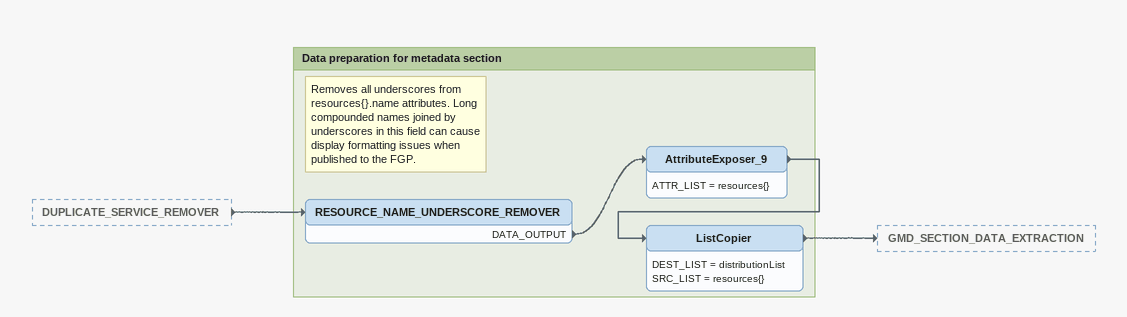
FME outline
DUPLICATE_SERVICE_REMOVER [outside]
    -> RESOURCE_NAME_UNDERSCORE_REMOVER

Bookmark: Data preparation for metadata section
Note: Removes all underscores from resources{}.name attributes. Long compounded names joined by underscores in this field can cause display formatting issues when published to the FGP.
RESOURCE_NAME_UNDERSCORE_REMOVER
    DATA_OUTPUT -> AttributeExposer_9
AttributeExposer_9
    ATTR_LIST = resources{}
    -> ListCopier
ListCopier
    DEST_LIST = distributionList
    SRC_LIST = resources{}
    -> GMD_SECTION_DATA_EXTRACTION
